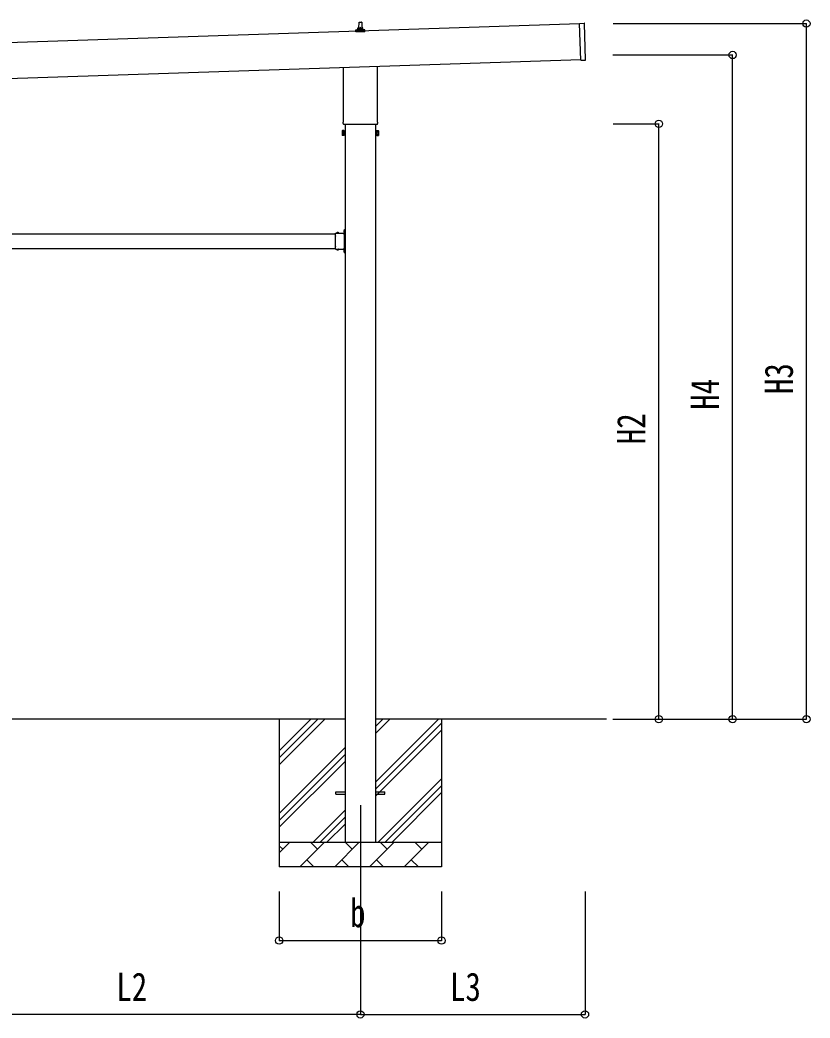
# Model space of a CAD drawing. Units: millimetres, scale not verified. Extents: x -14718 to 14718, y -10395 to 10395.
# Drawn here: x -1435 to 1777, y -3367 to 690 of the extents above; entities that cross this region are included whole.
import ezdxf
from ezdxf.enums import TextEntityAlignment as Align

# ---------------------------------------------------------------- set-up
doc = ezdxf.new("R2010")
doc.units = ezdxf.units.MM
doc.header["$LTSCALE"] = 40
for name, color, linetype in [('0-3_YKK_12', 2, 'Continuous'), ('0-4_YKK_13', 4, 'Continuous'), ('0-5_YKK_A1', 4, 'Continuous'), ('0-6_YKK_D', 6, 'Continuous')]:
    doc.layers.add(name, color=color, linetype=linetype)
doc.styles.add('ＭＳ ゴシック', font='')
doc.styles.get('ＭＳ ゴシック').set_extended_font_data('MS Gothic')

msp = doc.modelspace()

# ---------------------------------------------------------------- linework, layer by layer
at = {"layer": '0-3_YKK_12'}
msp.add_line((-50.69, -2502.5), (-50.69, -3002.5), dxfattribs=at)
at = {"layer": '0-4_YKK_13'}
for p, q in [((-68.56, 649.76), (-32.82, 649.76)), ((-68.18, 649.95), (-61.45, 651.58)), ((-61.07, 651.76), (-40.31, 651.76)), ((-60.69, 652.55), (-60.69, 656.76)), ((-59.69, 656.76), (-41.69, 656.76)), ((-56.69, 656.76), (-55.96, 680.29)), ((-54.96, 681.26), (-46.42, 681.26)), ((-45.42, 680.29), (-44.69, 656.76)), ((-40.69, 652.55), (-40.69, 656.76)), ((-33.2, 649.95), (-39.93, 651.58)), ((840.12, 675.8), (859.1, 676.44)), ((845.11, 525.89), (840.12, 675.8)), ((865.06, 527.55), (860.13, 675.47)), ((-68.94, 641.26), (-68.94, 648.97)), ((-32.44, 641.26), (-68.94, 641.26)), ((-32.44, 641.26), (-32.44, 648.97)), ((-118.99, 277.27), (-118.99, 496.78)), ((17.61, 501.34), (17.61, 277.27)), ((845.11, 525.89), (864.1, 526.52)), ((-120.69, 268.5), (-120.69, 274)), ((17.25, 265), (-118.63, 265)), ((19.31, 274), (19.31, 268.5)), ((-124.69, 239), (-123.93, 240.31)), ((-124.69, 239), (-124.69, 222)), ((-124.69, 222), (-123.93, 220.69)), ((-117.69, 235.41), (-123.93, 235.41)), ((-117.69, 225.59), (-123.93, 225.59)), ((-117.69, 220.69), (-123.93, 220.69)), ((-115.19, 221.3), (-117.69, 221.3)), ((13.81, 221.3), (16.31, 221.3)), ((16.31, 235.41), (22.55, 235.41)), ((16.31, 225.59), (22.55, 225.59)), ((16.31, 220.69), (22.55, 220.69)), ((23.31, 239), (22.55, 240.31)), ((23.31, 222), (22.55, 220.69)), ((23.31, 239), (23.31, 222)), ((-114.79, -162), (-113.19, -162)), ((-114.79, -178.96), (-114.79, -162)), ((-151.19, -187.79), (-151.19, -177.4)), ((-151.19, -177.4), (-114.79, -177.4)), ((-151.19, -229.79), (-151.19, -189.21)), ((-147.93, -176.54), (-147.93, -176.7)), ((-147.23, -177.4), (-139.16, -177.4)), ((-144.32, -177.4), (-145.64, -174.74)), ((-142.06, -177.4), (-140.74, -174.74)), ((-138.46, -176.54), (-138.46, -176.7)), ((-118.89, -169.5), (-113.19, -169.5)), ((-115.19, -179), (-118.19, -179)), ((-114.79, -168.37), (-117.45, -167.05)), ((-114.79, -170.63), (-117.45, -171.95)), ((-115.65, -164.76), (-115.49, -164.76)), ((-115.65, -174.23), (-115.49, -174.23)), ((-115.19, -187.79), (-115.19, -181)), ((-115.19, -229.79), (-115.19, -189.21)), ((-114.79, -165.46), (-114.79, -173.53)), ((-113.19, -166.5), (-114.79, -166.5)), ((-114.79, -167.5), (-113.19, -167.5)), ((-114.79, -171.5), (-113.19, -171.5)), ((-113.19, -172.5), (-114.79, -172.5)), ((-151.19, -241.6), (-151.19, -231.21)), ((-151.19, -241.6), (-114.79, -241.6)), ((-147.93, -242.46), (-147.93, -242.3)), ((-147.23, -241.6), (-139.16, -241.6)), ((-144.32, -241.6), (-145.64, -244.26)), ((-142.06, -241.6), (-140.74, -244.26)), ((-138.46, -242.46), (-138.46, -242.3)), ((-118.19, -240), (-115.19, -240)), ((-115.19, -238), (-115.19, -231.21)), ((-114.79, -257), (-114.79, -240.04)), ((-114.79, -248.37), (-117.45, -247.05)), ((-114.79, -250.63), (-117.45, -251.95)), ((-115.65, -244.76), (-115.49, -244.76)), ((-115.65, -254.23), (-115.49, -254.23)), ((-114.79, -245.46), (-114.79, -253.53)), ((-114.79, -247.5), (-113.19, -247.5)), ((-114.79, -251.5), (-113.19, -251.5)), ((-114.79, -257), (-113.19, -257)), ((-150.69, -2448), (-113.19, -2448)), ((-150.69, -2457), (-150.69, -2448)), ((-150.69, -2457), (-113.19, -2457)), ((11.81, -2448), (49.31, -2448)), ((11.81, -2457), (49.31, -2457)), ((49.31, -2457), (49.31, -2448))]:
    msp.add_line(p, q, dxfattribs=at)
for points in [[(-117.69, 220.69), (-117.69, 240.31), (-123.93, 240.31)], [(-117.69, 221.3), (-117.69, 239.7), (-115.19, 239.7)], [(16.31, 221.3), (16.31, 239.7), (13.81, 239.7)], [(16.31, 220.69), (16.31, 240.31), (22.55, 240.31)], [(-113.19, -177), (-113.19, -171), (-113.19, -168), (-113.19, -162)], [(-115.19, -181), (-118.19, -181), (-118.19, -177.4)], [(-115.19, -238), (-118.19, -238), (-118.19, -241.6)], [(-113.19, -257), (-113.19, -251), (-113.19, -248), (-113.19, -242)]]:
    msp.add_lwpolyline(points, dxfattribs=at)
for points in [[(-115.19, 220), (-115.19, 241), (-113.19, 241), (-113.19, 220)], [(13.81, 220), (13.81, 241), (11.81, 241), (11.81, 220)]]:
    msp.add_lwpolyline(points, close=True, dxfattribs=at)
for centre, radius, start, end in [((-67.94, 648.97), 1, 103.62699, 180), ((-61.69, 652.55), 1, 283.62699, 0), ((-56.6, 656.13), 4.13, 90, 171.17633), ((-59.69, 655.76), 1, 90, 180), ((-54.96, 680.26), 1, 90, 178.60509), ((-47.36, 656.76), 4.83, 133.60282, 180), ((-54.02, 656.76), 4.83, 0, 46.39718), ((-46.42, 680.26), 1, 1.39491, 90), ((-44.78, 656.13), 4.13, 8.82367, 90), ((-41.69, 655.76), 1, 0, 90), ((-39.69, 652.55), 1, 180, 256.37301), ((-33.44, 648.97), 1, 0, 76.37301), ((859.13, 675.44), 1, 1.90915, 91.90915), ((864.07, 527.52), 1, 271.90915, 1.90915), ((-116.69, 274), 4, 125.09963, 180), ((-116.69, 268.5), 4, 180, 194.47751), ((-116.69, 268.5), 4, 194.47751, 241.04498), ((15.31, 268.5), 4, 298.95502, 345.52249), ((15.31, 274), 4, 0, 54.90037), ((15.31, 268.5), 4, 345.52249, 0), ((-120.35, 237.86), 4.34, 145.61575, 214.38425), ((-108.45, 230.5), 16.24, 162.41205, 197.58795), ((-120.35, 223.14), 4.34, 145.61575, 214.38425), ((18.96, 237.86), 4.34, 325.61575, 34.38425), ((7.07, 230.5), 16.24, 342.41205, 17.58795), ((18.96, 223.14), 4.34, 325.61575, 34.38425), ((-151.89, -188.5), 1, 314.427, 45.573), ((-147.23, -176.7), 0.7, 180, 270), ((-147.06, -176.54), 0.862, 129.12355, 180), ((-143.19, -181.3), 7, 90, 129.12355), ((-143.19, -181.3), 7, 50.87645, 90), ((-139.16, -176.7), 0.7, 270, 0), ((-139.32, -176.54), 0.862, 0, 50.87645), ((-110.89, -169.5), 7, 140.87645, 180), ((-110.89, -169.5), 7, 180, 219.12355), ((-115.65, -165.63), 0.862, 90, 140.87645), ((-115.65, -173.37), 0.862, 219.12355, 270), ((-115.49, -165.46), 0.7, 0, 90), ((-115.49, -173.53), 0.7, 270, 0), ((-114.49, -188.5), 1, 134.427, 225.573), ((-115.19, -177), 2, 270, 0), ((-151.89, -230.5), 1, 314.427, 45.573), ((-147.23, -242.3), 0.7, 90, 180), ((-147.06, -242.46), 0.862, 180, 230.87645), ((-143.19, -237.7), 7, 230.87645, 270), ((-143.19, -237.7), 7, 270, 309.12355), ((-139.16, -242.3), 0.7, 0, 90), ((-139.32, -242.46), 0.862, 309.12355, 0), ((-114.49, -230.5), 1, 134.427, 225.573), ((-115.19, -242), 2, 0, 90), ((-110.89, -249.5), 7, 140.87645, 180), ((-110.89, -249.5), 7, 180, 219.12355), ((-115.65, -245.63), 0.862, 90, 140.87645), ((-115.65, -253.37), 0.862, 219.12355, 270), ((-115.49, -245.46), 0.7, 0, 90), ((-115.49, -253.53), 0.7, 270, 0)]:
    msp.add_arc(centre, radius, start, end, dxfattribs=at)
at = {"layer": '0-5_YKK_A1'}
for p, q in [((840.18, 673.81), (-4551.83, 494.1)), ((-4547, 349.18), (845.01, 528.92)), ((-113.19, 265), (-113.19, -2652.5)), ((11.81, -2652.5), (11.81, 265)), ((-1750.19, -179.5), (-151.19, -179.5)), ((-1750.19, -239.5), (-151.19, -239.5)), ((-118.19, -239.5), (-113.69, -239.5)), ((-113.19, -2152.5), (-1788.19, -2152.5)), ((-380.69, -2152.5), (-380.69, -2752.5)), ((-380.69, -2337.55), (-195.64, -2152.5)), ((-380.69, -2309.27), (-223.92, -2152.5)), ((-380.69, -2280.98), (-252.21, -2152.5)), ((950.19, -2152.5), (11.81, -2152.5)), ((11.81, -2407.6), (266.91, -2152.5)), ((11.81, -2209.61), (68.92, -2152.5)), ((11.81, -2181.32), (40.63, -2152.5)), ((11.81, -2435.88), (279.31, -2168.38)), ((279.31, -2152.5), (279.31, -2752.5)), ((11.81, -2464.17), (279.31, -2196.67)), ((-380.69, -2535.54), (-113.19, -2268.04)), ((-380.69, -2563.82), (-113.19, -2296.32)), ((-380.69, -2592.11), (-113.19, -2324.61)), ((21.47, -2652.5), (279.31, -2394.66)), ((49.75, -2652.5), (279.31, -2422.94)), ((78.04, -2652.5), (279.31, -2451.23)), ((-243.09, -2652.5), (-113.19, -2522.6)), ((-214.81, -2652.5), (-113.19, -2550.88)), ((-186.52, -2652.5), (-113.19, -2579.17)), ((-380.69, -2652.5), (279.31, -2652.5)), ((-380.69, -2695.39), (-337.8, -2652.5)), ((-366.35, -2681.05), (-380.69, -2666.71)), ((-296.38, -2752.5), (-196.38, -2652.5)), ((-224.93, -2681.05), (-253.48, -2652.5)), ((-154.95, -2752.5), (-54.95, -2652.5)), ((-83.51, -2681.05), (-112.06, -2652.5)), ((-13.53, -2752.5), (86.47, -2652.5)), ((57.91, -2681.05), (29.36, -2652.5)), ((127.89, -2752.5), (227.89, -2652.5)), ((199.34, -2681.05), (170.78, -2652.5)), ((276.03, -2652.5), (279.31, -2649.22)), ((279.31, -2752.5), (-380.69, -2752.5)), ((-267.82, -2723.95), (-239.27, -2752.5)), ((-126.4, -2723.95), (-97.85, -2752.5)), ((15.02, -2723.95), (43.57, -2752.5)), ((156.44, -2723.95), (185, -2752.5))]:
    msp.add_line(p, q, dxfattribs=at)
msp.add_lwpolyline([(-118.19, -179.5), (-113.69, -179.5), (-113.69, -239.5)], dxfattribs=at)
at = {"layer": '0-6_YKK_D'}
for p, q in [((976.34, 674.95), (1763.49, 674.95)), ((1762.49, -2152.5), (1762.49, 674.95)), ((975.49, 547.5), (1463.49, 547.5)), ((1462.49, -2152.5), (1462.49, 547.5)), ((976.34, 267.5), (1163.49, 267.5)), ((1162.49, -2152.5), (1162.49, 267.5)), ((975.49, -2152.5), (1463.49, -2152.5)), ((976.34, -2152.5), (1163.49, -2152.5)), ((976.34, -2152.5), (1763.49, -2152.5)), ((-380.69, -2852.5), (-380.69, -3053.5)), ((279.31, -2852.5), (279.31, -3053.5)), ((862.49, -2852.5), (862.49, -3353.5)), ((-50.69, -3003.5), (-50.69, -3353.5)), ((-50.69, -3003.5), (-50.69, -3353.5)), ((-380.69, -3052.5), (279.31, -3052.5)), ((-50.69, -3352.5), (-1850.69, -3352.5)), ((-50.69, -3352.5), (862.49, -3352.5))]:
    msp.add_line(p, q, dxfattribs=at)
for centre in [(1762.49, 674.95), (1462.49, 547.5), (1162.49, 267.5), (1162.49, -2152.5), (1462.49, -2152.5), (1762.49, -2152.5), (-380.69, -3052.5), (279.31, -3052.5), (-50.69, -3352.5), (-50.69, -3352.5), (862.49, -3352.5)]:
    msp.add_circle(centre, 14.88, dxfattribs=at)

# ---------------------------------------------------------------- texts
at = {"layer": '0-6_YKK_D', "style": 'ＭＳ ゴシック', "width": 0.8}
for s, p in [('H3', (1742.49, -831.18)), ('H4', (1442.49, -894.9)), ('H2', (1142.49, -1034.9))]:
    msp.add_text(s, height=115.5, rotation=90, dxfattribs=at).set_placement(p, align=Align.BOTTOM_LEFT)
for s, p in [('b', (-92.69, -3032.5)), ('L2', (-1043.09, -3332.5)), ('L3', (313.5, -3332.5))]:
    msp.add_text(s, height=115.5, dxfattribs=at).set_placement(p, align=Align.BOTTOM_LEFT)

doc.saveas('drawing.dxf')
